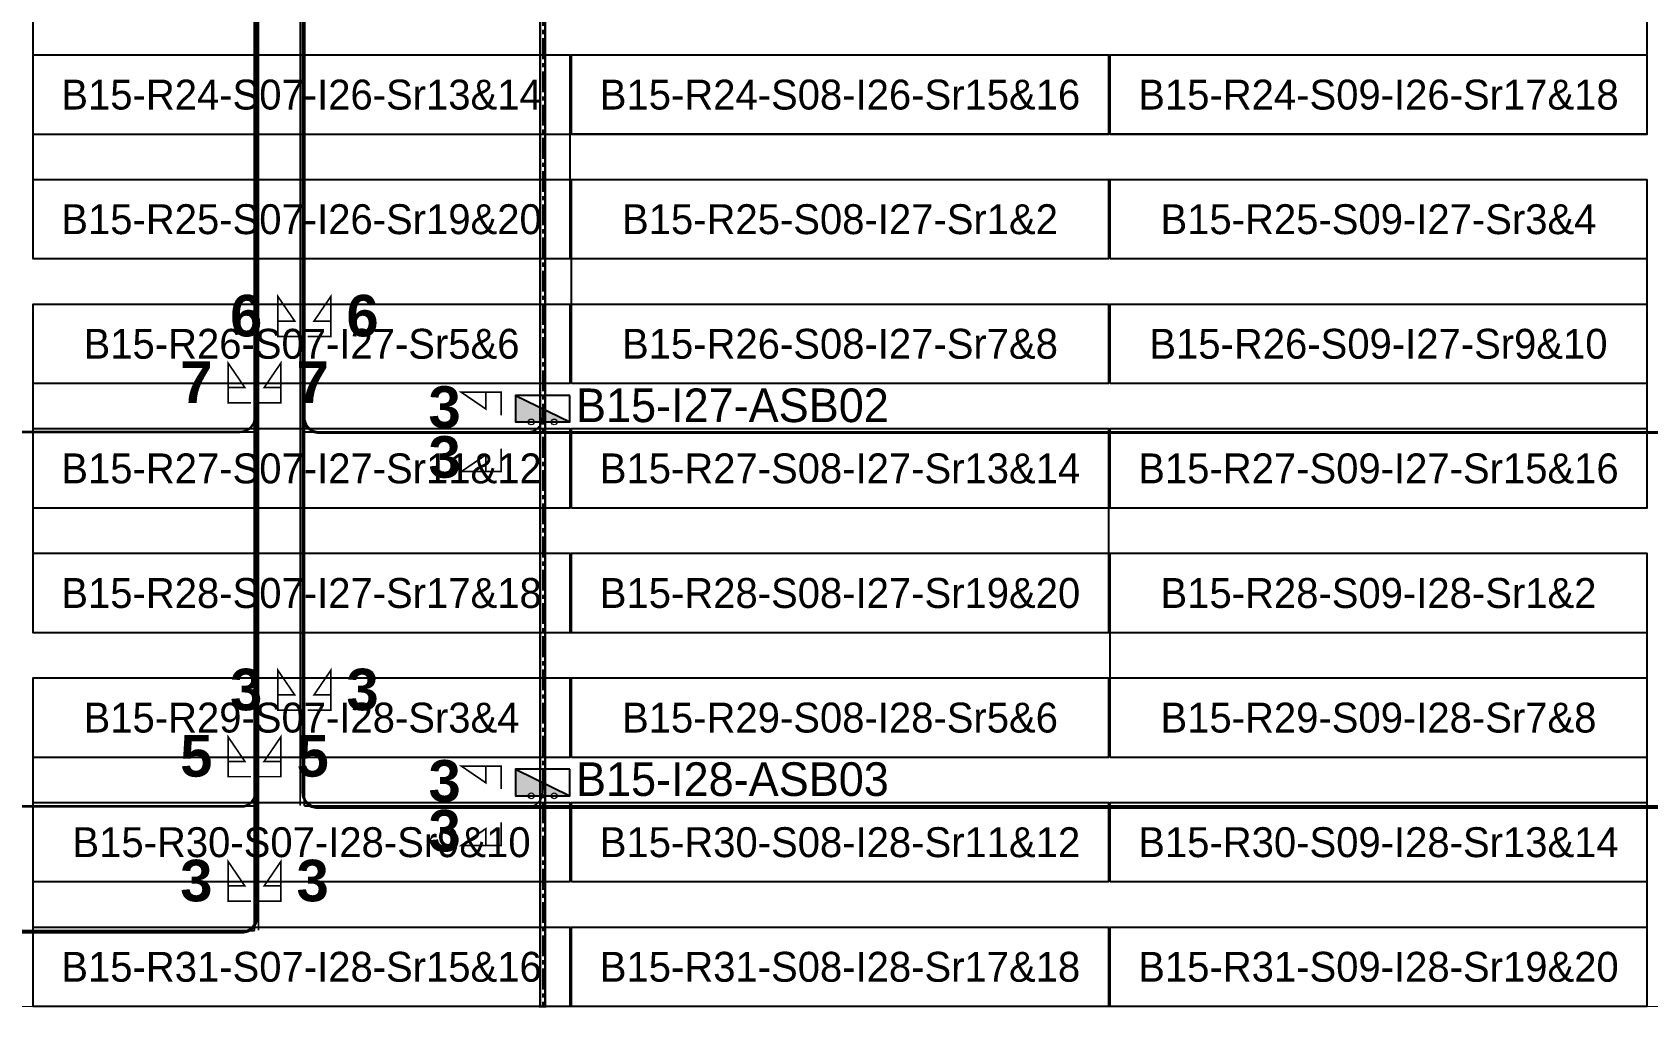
# Model space of a CAD drawing. Header units: metres. Extents: x 531263 to 531754, y 2674954 to 2675327.
# Drawn here: x 531462.6 to 531559.8, y 2675087.9 to 2675147.9 of the extents above; entities that cross this region are included whole.
import ezdxf
from ezdxf.enums import TextEntityAlignment as Align

# ---------------------------------------------------------------- set-up
doc = ezdxf.new("R2010")
doc.units = ezdxf.units.M
doc.header["$MEASUREMENT"] = 0
doc.linetypes.add('CENTER', pattern=[2, 1.25, -0.25, 0.25, -0.25])
doc.layers.add('Boundary-12.5 MW Block', color=6, linetype='Continuous', lineweight=9)
doc.layers.add('PILE', color=1, linetype='Continuous', lineweight=15)
for name, color, linetype in [('DC Trench BL-15', 114, 'Continuous'), ('E-Inverter Grouping', 2, 'Continuous'), ('Inverter Block-15', 7, 'Continuous'), ('LT Cable(AG) INV to LT Panel BL-15', 2, 'Continuous'), ('Messenger Wire Block-14 (Master Path)', 30, 'Continuous'), ('Messenger Wire Block-14 (MW Path)', 191, 'Continuous'), ('MMS Table Block-15', 8, 'Continuous'), ('Plan Line - DC', 40, 'Continuous'), ('Section Marking BL-15', 2, 'Continuous')]:
    doc.layers.add(name, color=color, linetype=linetype)
doc.styles.add('BoldTextStyle', font='arialbd.ttf')
doc.styles.get("Standard").update_dxf_attribs({"font": 'Adani Regular.ttf'})

# ---------------------------------------------------------------- blocks, each defined once
blk = doc.blocks.new('MMS Table (32.292 x 4.788)')
at = {"color": 0}
blk.add_lwpolyline([(0, -0.002), (0, 4.786), (32.292, 4.786), (32.292, -0.002)], close=True, dxfattribs=at)
at = {"color": 7}
blk.add_attdef('ID1', text='', height=1.8, dxfattribs=at).set_placement((16.146, 2.392), align=Align.MIDDLE_CENTER)
blk = doc.blocks.new('Inverter Block')
h = blk.add_hatch(color=0)
h.dxf.hatch_style = 1
h.paths.add_polyline_path([(-1.456, 2.269), (-1.456, 0.846), (1.456, 0.846)])
at = {"color": 0}
blk.add_lwpolyline([(1.456, 2.269), (-1.456, 2.269), (-1.456, 0.846), (1.456, 0.846)], close=True, dxfattribs=at)
blk.add_lwpolyline([(-1.456, 2.269), (1.456, 0.846)], dxfattribs=at)
at = {"layer": 'PILE'}
for centre in [(-0.613, 0.846), (0.613, 0.846)]:
    blk.add_circle(centre, 0.156, dxfattribs=at)
at = {"color": 7}
blk.add_attdef('ID', (-1.456, 3.006), '', height=1.8, dxfattribs=at)

msp = doc.modelspace()

# ---------------------------------------------------------------- linework, layer by layer
at = {"layer": 'Boundary-12.5 MW Block', "const_width": 0.05}
msp.add_lwpolyline([(531268.315, 2675326.575), (531754.095, 2675326.575), (531754.095, 2675089.291), (531328.099, 2675089.291), (531328.099, 2674954.291), (531263.415, 2674954.291), (531263.415, 2675086.575), (531268.315, 2675086.575)], close=True, dxfattribs=at)
at = {"layer": 'DC Trench BL-15', "color": 40, "const_width": 0.15}
msp.add_lwpolyline([(531493.47, 2675161.575), (531493.17, 2675161.575), (531493.17, 2675089.291), (531493.47, 2675089.291)], close=True, dxfattribs=at)
msp.add_lwpolyline([(531493.47, 2675161.575), (531493.17, 2675161.575), (531493.17, 2675089.291), (531493.47, 2675089.291)], close=True, dxfattribs=at)
at = {"layer": 'E-Inverter Grouping', "color": 3}
for points in [[(531559.743, 2675161.575), (531559.743, 2675141.791), (531494.959, 2675141.791), (531494.959, 2675134.291), (531462.667, 2675134.291), (531462.667, 2675161.575)], [(531559.743, 2675139.075), (531559.743, 2675119.291), (531527.351, 2675119.291), (531527.351, 2675111.791), (531462.667, 2675111.791), (531462.667, 2675131.575), (531495.059, 2675131.575), (531495.059, 2675139.075)], [(531559.743, 2675089.291), (531462.667, 2675089.291), (531462.667, 2675109.075), (531527.451, 2675109.075), (531527.451, 2675116.575), (531559.743, 2675116.575)]]:
    msp.add_lwpolyline(points, close=True, dxfattribs=at)
at = {"layer": 'LT Cable(AG) INV to LT Panel BL-15'}
for points in [[(531486.733, 2675215.165), (531485.135, 2675215.165, -0.103741), (531484.773, 2675215.241), (531482.905, 2675216.06, 0.042157), (531482.754, 2675216.073), (531476.914, 2675216.073, 0.414465), (531476.014, 2675215.172), (531476.033, 2675192.733, 0.021432), (531476.037, 2675192.656), (531476.08, 2675192.157, -0.021647), (531476.083, 2675192.08), (531476.083, 2675094.677, -0.414214), (531475.183, 2675093.777), (531312.953, 2675093.777, 0.414214), (531312.053, 2675092.877), (531312.053, 2675057.175, -0.414214), (531311.153, 2675056.275), (531298.346, 2675056.275, -0.414214), (531297.446, 2675057.175), (531297.446, 2675057.688)], [(531486.733, 2675215.14), (531485.131, 2675215.14, -0.103804), (531484.77, 2675215.216), (531482.903, 2675216.035, 0.042157), (531482.752, 2675216.048), (531476.939, 2675216.048, 0.414465), (531476.039, 2675215.147), (531476.058, 2675192.734, 0.021432), (531476.062, 2675192.657), (531476.105, 2675192.158, -0.021647), (531476.108, 2675192.081), (531476.108, 2675094.652, -0.414214), (531475.208, 2675093.752), (531312.978, 2675093.752, 0.414214), (531312.078, 2675092.852), (531312.078, 2675019.65, -0.414214), (531311.178, 2675018.75), (531298.346, 2675018.75, -0.414214), (531297.446, 2675019.65), (531297.446, 2675020.188)], [(531486.733, 2675215.115), (531485.128, 2675215.115, -0.103866), (531484.766, 2675215.191), (531482.901, 2675216.01, 0.042157), (531482.75, 2675216.023), (531476.964, 2675216.023, 0.414465), (531476.064, 2675215.122), (531476.083, 2675192.735, 0.021432), (531476.087, 2675192.658), (531476.13, 2675192.16, -0.021647), (531476.133, 2675192.082), (531476.133, 2675094.627, -0.414214), (531475.233, 2675093.727), (531313.003, 2675093.727, 0.414214), (531312.103, 2675092.827), (531312.103, 2674974.625, -0.414214), (531311.203, 2674973.725), (531298.346, 2674973.725, -0.414214), (531297.446, 2674974.625), (531297.446, 2674975.188)], [(531488.807, 2675215.24), (531485.145, 2675215.24, -0.103555), (531484.784, 2675215.315), (531482.911, 2675216.135, 0.042157), (531482.76, 2675216.148), (531476.839, 2675216.148, 0.414465), (531475.939, 2675215.247), (531475.958, 2675192.73, 0.021432), (531475.962, 2675192.653), (531476.005, 2675192.154, -0.021647), (531476.008, 2675192.076), (531476.008, 2675124.752, -0.414214), (531475.108, 2675123.852), (531335.638, 2675123.852, -0.414214), (531334.738, 2675124.752), (531334.738, 2675125.19)], [(531486.733, 2675215.19), (531485.138, 2675215.19, -0.103679), (531484.777, 2675215.265), (531482.907, 2675216.085, 0.042157), (531482.756, 2675216.098), (531476.889, 2675216.098, 0.414465), (531475.989, 2675215.197), (531476.008, 2675192.732, 0.021432), (531476.012, 2675192.655), (531476.055, 2675192.156, -0.021647), (531476.058, 2675192.078), (531476.058, 2675102.202, -0.414214), (531475.158, 2675101.302), (531335.638, 2675101.302, -0.414214), (531334.738, 2675102.202), (531334.738, 2675102.69)], [(531488.807, 2675215.265), (531485.148, 2675215.265, -0.103493), (531484.787, 2675215.34), (531482.913, 2675216.16, 0.042157), (531482.762, 2675216.173), (531476.814, 2675216.173, 0.414465), (531475.914, 2675215.272), (531475.933, 2675192.729, 0.021432), (531475.937, 2675192.652), (531475.98, 2675192.153, -0.021647), (531475.983, 2675192.075), (531475.983, 2675124.777, -0.414214), (531475.083, 2675123.877), (531432.814, 2675123.877, -0.414214), (531431.914, 2675124.777), (531431.914, 2675125.19)], [(531488.807, 2675215.215), (531485.142, 2675215.215, -0.103617), (531484.78, 2675215.29), (531482.909, 2675216.11, 0.042157), (531482.758, 2675216.123), (531476.864, 2675216.123, 0.414465), (531475.964, 2675215.222), (531475.983, 2675192.731, 0.021432), (531475.987, 2675192.654), (531476.03, 2675192.155, -0.021647), (531476.033, 2675192.077), (531476.033, 2675102.227, -0.414214), (531475.133, 2675101.327), (531432.814, 2675101.327, -0.414214), (531431.914, 2675102.227), (531431.914, 2675102.69)]]:
    msp.add_lwpolyline(points, format="xyb", dxfattribs=at)
at = {"layer": 'LT Cable(AG) INV to LT Panel BL-15', "color": 5}
for points in [[(531485.716, 2675214.768), (531484.102, 2675214.768, 0.078431), (531483.825, 2675214.724), (531482.954, 2675214.442, -0.078431), (531482.677, 2675214.398), (531479.539, 2675214.398, 0.414487), (531478.639, 2675213.497), (531478.658, 2675192.82, 0.083496), (531478.708, 2675192.526), (531478.809, 2675192.236, -0.083731), (531478.858, 2675191.941), (531478.858, 2675102.152, 0.414214), (531479.758, 2675101.252), (531686.773, 2675101.252, 0.414214), (531687.673, 2675102.152), (531687.673, 2675102.69)], [(531485.716, 2675214.743), (531484.106, 2675214.743, 0.078431), (531483.829, 2675214.699), (531482.958, 2675214.417, -0.078431), (531482.68, 2675214.373), (531479.564, 2675214.373, 0.414487), (531478.664, 2675213.472), (531478.683, 2675192.825, 0.083496), (531478.733, 2675192.53), (531478.834, 2675192.241, -0.083731), (531478.883, 2675191.946), (531478.883, 2675102.177, 0.414214), (531479.783, 2675101.277), (531589.597, 2675101.277, 0.414214), (531590.497, 2675102.177), (531590.497, 2675102.69)], [(531485.716, 2675214.718), (531484.11, 2675214.718, 0.078431), (531483.833, 2675214.674), (531482.962, 2675214.392, -0.078431), (531482.684, 2675214.348), (531479.589, 2675214.348, 0.414487), (531478.689, 2675213.447), (531478.708, 2675192.829, 0.083496), (531478.758, 2675192.535), (531478.859, 2675192.245, -0.083731), (531478.908, 2675191.95), (531478.908, 2675102.202, 0.414214), (531479.808, 2675101.302), (531492.421, 2675101.302, 0.414214), (531493.321, 2675102.202), (531493.321, 2675102.69)], [(531485.716, 2675214.693), (531484.114, 2675214.693, 0.078431), (531483.837, 2675214.649), (531482.966, 2675214.367, -0.078431), (531482.688, 2675214.323), (531479.614, 2675214.323, 0.414487), (531478.714, 2675213.422), (531478.733, 2675192.833, 0.083496), (531478.783, 2675192.539), (531478.884, 2675192.249, -0.083731), (531478.933, 2675191.954), (531478.933, 2675124.727, 0.414214), (531479.833, 2675123.827), (531686.773, 2675123.827, 0.414214), (531687.673, 2675124.727), (531687.673, 2675125.19)], [(531487.707, 2675214.668), (531484.118, 2675214.668, 0.078431), (531483.841, 2675214.624), (531482.969, 2675214.342, -0.078431), (531482.692, 2675214.298), (531479.639, 2675214.298, 0.414487), (531478.739, 2675213.397), (531478.758, 2675192.837, 0.083496), (531478.808, 2675192.543), (531478.909, 2675192.253, -0.083731), (531478.958, 2675191.958), (531478.958, 2675124.752, 0.414214), (531479.858, 2675123.852), (531589.597, 2675123.852, 0.414214), (531590.497, 2675124.752), (531590.497, 2675125.19)], [(531487.707, 2675214.643), (531484.122, 2675214.643, 0.078431), (531483.845, 2675214.599), (531482.973, 2675214.317, -0.078431), (531482.696, 2675214.273), (531479.664, 2675214.273, 0.414487), (531478.764, 2675213.372), (531478.783, 2675192.842, 0.083496), (531478.833, 2675192.547), (531478.934, 2675192.258, -0.083731), (531478.983, 2675191.962), (531478.983, 2675124.777, 0.414214), (531479.883, 2675123.877), (531492.421, 2675123.877, 0.414214), (531493.321, 2675124.777), (531493.321, 2675125.19)]]:
    msp.add_lwpolyline(points, format="xyb", dxfattribs=at)
at = {"layer": 'Messenger Wire Block-14 (Master Path)'}
for points in [[(531475.983, 2675093.877), (531475.983, 2675192.114)], [(531478.983, 2675101.377), (531478.983, 2675192.114)], [(531333.099, 2675123.877), (531475.983, 2675123.877)], [(531478.983, 2675123.877), (531689.311, 2675123.877)], [(531333.099, 2675101.377), (531475.983, 2675101.377)], [(531478.983, 2675101.377), (531689.311, 2675101.377)], [(531311.953, 2675093.877), (531475.983, 2675093.877)]]:
    msp.add_lwpolyline(points, dxfattribs=at)
at = {"layer": 'Messenger Wire Block-14 (MW Path)', "const_width": 0.1}
for points in [[(531476.233, 2675093.877), (531476.233, 2675192.114)], [(531478.733, 2675101.377), (531478.733, 2675192.114)], [(531333.099, 2675123.877), (531475.983, 2675123.877)], [(531478.983, 2675123.877), (531689.311, 2675123.877)], [(531333.099, 2675101.377), (531475.983, 2675101.377)], [(531478.983, 2675101.377), (531689.311, 2675101.377)], [(531311.953, 2675093.877), (531475.983, 2675093.877)]]:
    msp.add_lwpolyline(points, dxfattribs=at)
at = {"layer": 'Plan Line - DC', "color": 6, "linetype": 'CENTER'}
msp.add_lwpolyline([(531493.321, 2675161.575), (531493.321, 2675089.291)], dxfattribs=at)
at = {"layer": 'Section Marking BL-15', "color": 94, "lineweight": 35, "true_color": 0x00a500, "const_width": 0.1}
for points in [[(531478.783, 2675129.627), (531477.393, 2675129.627), (531477.393, 2675132.027), (531478.403, 2675130.547), (531477.393, 2675130.547)], [(531479.183, 2675129.627), (531480.573, 2675129.627), (531480.573, 2675132.027), (531479.563, 2675130.547), (531480.573, 2675130.547)], [(531475.783, 2675125.627), (531474.393, 2675125.627), (531474.393, 2675128.027), (531475.403, 2675126.547), (531474.393, 2675126.547)], [(531476.183, 2675125.627), (531477.573, 2675125.627), (531477.573, 2675128.027), (531476.563, 2675126.547), (531477.573, 2675126.547)], [(531490.821, 2675124.877), (531490.821, 2675126.267), (531488.421, 2675126.267), (531489.901, 2675125.257), (531489.901, 2675126.267)], [(531490.821, 2675122.877), (531490.821, 2675121.487), (531488.421, 2675121.487), (531489.901, 2675122.497), (531489.901, 2675121.487)], [(531478.783, 2675107.127), (531477.393, 2675107.127), (531477.393, 2675109.527), (531478.403, 2675108.047), (531477.393, 2675108.047)], [(531479.183, 2675107.127), (531480.573, 2675107.127), (531480.573, 2675109.527), (531479.563, 2675108.047), (531480.573, 2675108.047)], [(531475.783, 2675103.127), (531474.393, 2675103.127), (531474.393, 2675105.527), (531475.403, 2675104.047), (531474.393, 2675104.047)], [(531476.183, 2675103.127), (531477.573, 2675103.127), (531477.573, 2675105.527), (531476.563, 2675104.047), (531477.573, 2675104.047)], [(531490.821, 2675102.377), (531490.821, 2675103.767), (531488.421, 2675103.767), (531489.901, 2675102.757), (531489.901, 2675103.767)], [(531490.821, 2675100.377), (531490.821, 2675098.987), (531488.421, 2675098.987), (531489.901, 2675099.997), (531489.901, 2675098.987)], [(531475.783, 2675095.627), (531474.393, 2675095.627), (531474.393, 2675098.027), (531475.403, 2675096.547), (531474.393, 2675096.547)], [(531476.183, 2675095.627), (531477.573, 2675095.627), (531477.573, 2675098.027), (531476.563, 2675096.547), (531477.573, 2675096.547)]]:
    msp.add_lwpolyline(points, dxfattribs=at)

# ---------------------------------------------------------------- block references
at = {"layer": 'Inverter Block-15'}
ref = msp.add_blockref('Inverter Block', (531493.321, 2675123.525), dxfattribs=dict(at, xscale=1.124999999976148, yscale=1.124999999976148, zscale=1.124999999976148))
ref.add_attrib('ID', 'B15-I27-ASB02', (531495.325, 2675124.467), dxfattribs={"layer": '0', "color": 7, "height": 2.025})
ref = msp.add_blockref('Inverter Block', (531493.321, 2675101.025), dxfattribs=dict(at, xscale=1.124999999976148, yscale=1.124999999976148, zscale=1.124999999976148))
ref.add_attrib('ID', 'B15-I28-ASB03', (531495.325, 2675101.967), dxfattribs={"layer": '0', "color": 7, "height": 2.025})
at = {"layer": 'MMS Table Block-15'}
for p, values in [((531462.667, 2675141.791), {'ID1': 'B15-R24-S07-I26-Sr13&14'}), ((531495.059, 2675141.791), {'ID1': 'B15-R24-S08-I26-Sr15&16'}), ((531527.451, 2675141.791), {'ID1': 'B15-R24-S09-I26-Sr17&18'}), ((531462.667, 2675134.291), {'ID1': 'B15-R25-S07-I26-Sr19&20'}), ((531495.059, 2675134.291), {'ID1': 'B15-R25-S08-I27-Sr1&2'}), ((531527.451, 2675134.291), {'ID1': 'B15-R25-S09-I27-Sr3&4'}), ((531462.667, 2675126.791), {'ID1': 'B15-R26-S07-I27-Sr5&6'}), ((531495.059, 2675126.791), {'ID1': 'B15-R26-S08-I27-Sr7&8'}), ((531527.451, 2675126.791), {'ID1': 'B15-R26-S09-I27-Sr9&10'}), ((531462.667, 2675119.291), {'ID1': 'B15-R27-S07-I27-Sr11&12'}), ((531495.059, 2675119.291), {'ID1': 'B15-R27-S08-I27-Sr13&14'}), ((531527.451, 2675119.291), {'ID1': 'B15-R27-S09-I27-Sr15&16'}), ((531462.667, 2675111.791), {'ID1': 'B15-R28-S07-I27-Sr17&18'}), ((531495.059, 2675111.791), {'ID1': 'B15-R28-S08-I27-Sr19&20'}), ((531527.451, 2675111.791), {'ID1': 'B15-R28-S09-I28-Sr1&2'}), ((531462.667, 2675104.291), {'ID1': 'B15-R29-S07-I28-Sr3&4'}), ((531495.059, 2675104.291), {'ID1': 'B15-R29-S08-I28-Sr5&6'}), ((531527.451, 2675104.291), {'ID1': 'B15-R29-S09-I28-Sr7&8'}), ((531462.667, 2675096.791), {'ID1': 'B15-R30-S07-I28-Sr9&10'}), ((531495.059, 2675096.791), {'ID1': 'B15-R30-S08-I28-Sr11&12'}), ((531527.451, 2675096.791), {'ID1': 'B15-R30-S09-I28-Sr13&14'}), ((531462.667, 2675089.291), {'ID1': 'B15-R31-S07-I28-Sr15&16'}), ((531495.059, 2675089.291), {'ID1': 'B15-R31-S08-I28-Sr17&18'}), ((531527.451, 2675089.291), {'ID1': 'B15-R31-S09-I28-Sr19&20'})]:
    msp.add_blockref('MMS Table (32.292 x 4.788)', p, dxfattribs=at).add_auto_attribs(values)

# ---------------------------------------------------------------- texts
at = {"layer": 'Section Marking BL-15', "color": 94, "true_color": 0x00a500, "style": 'BoldTextStyle'}
for s, p in [('6', (531475.483, 2675130.877)), ('6', (531482.483, 2675130.877)), ('7', (531472.483, 2675126.877)), ('7', (531479.483, 2675126.877)), ('3', (531487.421, 2675125.377)), ('3', (531487.421, 2675122.377)), ('3', (531475.483, 2675108.377)), ('3', (531482.483, 2675108.377)), ('5', (531472.483, 2675104.377)), ('5', (531479.483, 2675104.377)), ('3', (531487.421, 2675102.877)), ('3', (531487.421, 2675099.877)), ('3', (531472.483, 2675096.877)), ('3', (531479.483, 2675096.877))]:
    msp.add_text(s, height=2.5, dxfattribs=at).set_placement(p, align=Align.MIDDLE_CENTER)

doc.saveas('drawing.dxf')
